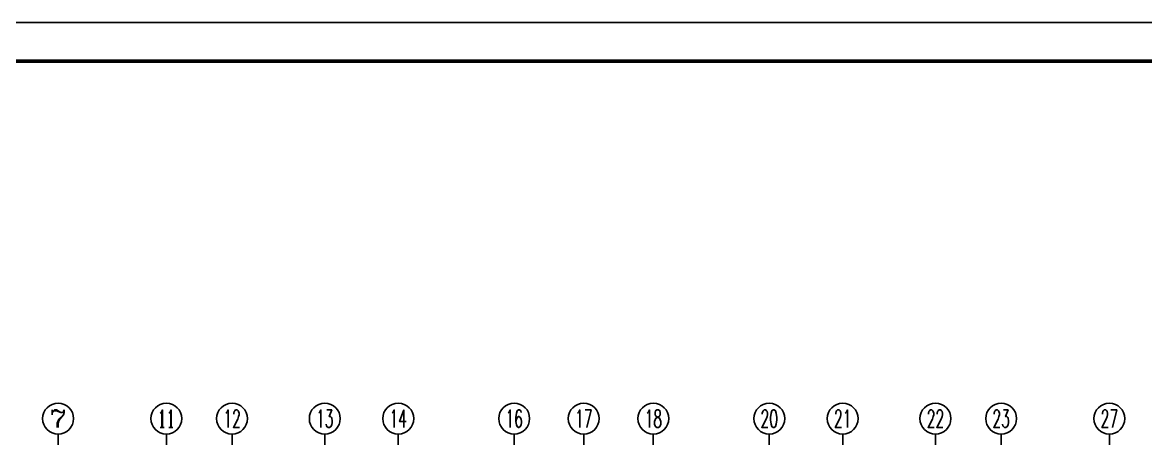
# Model space of a CAD drawing. Extents: x 27938 to 1042331, y -235042 to 1535213.
# Drawn here: x 692294 to 721352, y 459467 to 470232 of the extents above; entities that cross this region are included whole.
import ezdxf
from ezdxf.enums import TextEntityAlignment as Align

# ---------------------------------------------------------------- set-up
doc = ezdxf.new("R2010")
doc.units = 0
doc.header["$LTSCALE"] = 1000
doc.header["$MEASUREMENT"] = 0
for name, color, linetype in [('AXIS', 3, 'Continuous'), ('AXIS_TEXT', 4, 'Continuous'), ('图框', 140, 'Continuous')]:
    doc.layers.add(name, color=color, linetype=linetype)
doc.layers.add('yichutu', color=7, linetype='Continuous', true_color=0xffffff, plot=False)
doc.styles.add('_TCH_AXIS', font='COMPLEX', dxfattribs={"bigfont": 'GBCBIG'})
doc.styles.add('COMPLEX', font='COMPLEX')

# ---------------------------------------------------------------- blocks, each defined once
blk = doc.blocks.new('TK')
at = {"layer": '图框'}
blk.add_lwpolyline([(465375, 548714), (549475, 548714), (549475, 489314), (465375, 489314)], close=True, dxfattribs=at)
blk.add_lwpolyline([(465375, 548714), (549475, 548714), (549475, 489314), (465375, 489314)], close=True, dxfattribs=at)
at = {"layer": '图框', "const_width": 100}
blk.add_lwpolyline([(548475, 490314), (548475, 547714), (467875, 547714), (467875, 490314)], close=True, dxfattribs=at)
blk = doc.blocks.new('yct-841-594-84100-59399.9999999999-100-1000.0')
at = {"layer": 'yichutu', "color": 7, "true_color": 0xffffff}
blk.add_lwpolyline([(0, 0), (0, 59400), (84100, 59400), (84100, 0)], close=True, dxfattribs=at)
blk = doc.blocks.new('_AXISO')
blk.add_circle((0, 0), 0.5)
at = {"layer": 'AXIS_TEXT', "style": 'COMPLEX', "width": 1.041667}
blk.add_attdef('A', text='', height=0.56, dxfattribs=at).set_placement((-0.25, -0.28), (0.25, -0.28), align=Align.FIT)

msp = doc.modelspace()

# ---------------------------------------------------------------- linework, layer by layer
at = {"layer": 'AXIS'}
for p, q in [((693216.6, 455582.1), (693216.6, 459582.1)), ((696016.6, 455582.1), (696016.6, 459582.1)), ((697716.6, 455582.1), (697716.6, 459582.1)), ((700116.6, 455582.1), (700116.6, 459582.1)), ((702016.6, 455582.1), (702016.6, 459582.1)), ((705016.6, 455582.1), (705016.6, 459582.1)), ((706816.6, 455582.1), (706816.6, 459582.1)), ((708616.6, 455582.1), (708616.6, 459582.1)), ((711616.6, 455582.1), (711616.6, 459582.1)), ((713516.6, 455582.1), (713516.6, 459582.1)), ((715916.6, 455582.1), (715916.6, 459582.1)), ((717616.6, 455582.1), (717616.6, 459582.1)), ((720416.6, 455582.1), (720416.6, 459582.1))]:
    msp.add_line(p, q, dxfattribs=at)

# ---------------------------------------------------------------- block references
msp.add_blockref('TK', (202139.1, -78481.8))
ref = msp.add_blockref('_AXISO', (693216.6, 459982.1), dxfattribs=dict(at, xscale=800, yscale=800, zscale=800))
ref.add_attrib('A', '7', dxfattribs={"layer": 'AXIS_TEXT', "height": 452.5, "style": '_TCH_AXIS', "width": 1.5}).set_placement((692990.3, 459755.8), (693442.9, 459755.8), align=Align.FIT)
ref = msp.add_blockref('_AXISO', (696016.6, 459982.1), dxfattribs=dict(at, xscale=800, yscale=800, zscale=800))
ref.add_attrib('A', '11', dxfattribs={"layer": 'AXIS_TEXT', "height": 452.55, "style": '_TCH_AXIS', "width": 0.875}).set_placement((695790.3, 459755.8), (696242.9, 459755.8), align=Align.FIT)
ref = msp.add_blockref('_AXISO', (697716.6, 459982.1), dxfattribs=dict(at, xscale=800, yscale=800, zscale=800))
ref.add_attrib('A', '12', dxfattribs={"layer": 'AXIS_TEXT', "height": 452.55, "style": '_TCH_AXIS', "width": 0.724138}).set_placement((697490.3, 459755.8), (697942.9, 459755.8), align=Align.FIT)
ref = msp.add_blockref('_AXISO', (700116.6, 459982.1), dxfattribs=dict(at, xscale=800, yscale=800, zscale=800))
ref.add_attrib('A', '13', dxfattribs={"layer": 'AXIS_TEXT', "height": 452.55, "style": '_TCH_AXIS', "width": 0.724138}).set_placement((699890.3, 459755.8), (700342.9, 459755.8), align=Align.FIT)
ref = msp.add_blockref('_AXISO', (702016.6, 459982.1), dxfattribs=dict(at, xscale=800, yscale=800, zscale=800))
ref.add_attrib('A', '14', dxfattribs={"layer": 'AXIS_TEXT', "height": 452.55, "style": '_TCH_AXIS', "width": 0.677419}).set_placement((701790.3, 459755.8), (702242.9, 459755.8), align=Align.FIT)
ref = msp.add_blockref('_AXISO', (705016.6, 459982.1), dxfattribs=dict(at, xscale=800, yscale=800, zscale=800))
ref.add_attrib('A', '16', dxfattribs={"layer": 'AXIS_TEXT', "height": 452.55, "style": '_TCH_AXIS', "width": 0.724138}).set_placement((704790.3, 459755.8), (705242.9, 459755.8), align=Align.FIT)
ref = msp.add_blockref('_AXISO', (706816.6, 459982.1), dxfattribs=dict(at, xscale=800, yscale=800, zscale=800))
ref.add_attrib('A', '17', dxfattribs={"layer": 'AXIS_TEXT', "height": 452.55, "style": '_TCH_AXIS', "width": 0.724138}).set_placement((706590.3, 459755.8), (707042.9, 459755.8), align=Align.FIT)
ref = msp.add_blockref('_AXISO', (708616.6, 459982.1), dxfattribs=dict(at, xscale=800, yscale=800, zscale=800))
ref.add_attrib('A', '18', dxfattribs={"layer": 'AXIS_TEXT', "height": 452.55, "style": '_TCH_AXIS', "width": 0.724138}).set_placement((708390.3, 459755.8), (708842.9, 459755.8), align=Align.FIT)
ref = msp.add_blockref('_AXISO', (711616.6, 459982.1), dxfattribs=dict(at, xscale=800, yscale=800, zscale=800))
ref.add_attrib('A', '20', dxfattribs={"layer": 'AXIS_TEXT', "height": 452.55, "style": '_TCH_AXIS', "width": 0.617647}).set_placement((711390.3, 459755.8), (711842.9, 459755.8), align=Align.FIT)
ref = msp.add_blockref('_AXISO', (713516.6, 459982.1), dxfattribs=dict(at, xscale=800, yscale=800, zscale=800))
ref.add_attrib('A', '21', dxfattribs={"layer": 'AXIS_TEXT', "height": 452.55, "style": '_TCH_AXIS', "width": 0.724138}).set_placement((713290.3, 459755.8), (713742.9, 459755.8), align=Align.FIT)
ref = msp.add_blockref('_AXISO', (715916.6, 459982.1), dxfattribs=dict(at, xscale=800, yscale=800, zscale=800))
ref.add_attrib('A', '22', dxfattribs={"layer": 'AXIS_TEXT', "height": 452.55, "style": '_TCH_AXIS', "width": 0.617647}).set_placement((715690.3, 459755.8), (716142.9, 459755.8), align=Align.FIT)
ref = msp.add_blockref('_AXISO', (717616.6, 459982.1), dxfattribs=dict(at, xscale=800, yscale=800, zscale=800))
ref.add_attrib('A', '23', dxfattribs={"layer": 'AXIS_TEXT', "height": 452.55, "style": '_TCH_AXIS', "width": 0.617647}).set_placement((717390.3, 459755.8), (717842.9, 459755.8), align=Align.FIT)
ref = msp.add_blockref('_AXISO', (720416.6, 459982.1), dxfattribs=dict(at, xscale=800, yscale=800, zscale=800))
ref.add_attrib('A', '27', dxfattribs={"layer": 'AXIS_TEXT', "height": 452.55, "style": '_TCH_AXIS', "width": 0.617647}).set_placement((720190.3, 459755.8), (720642.9, 459755.8), align=Align.FIT)
at = {"layer": 'yichutu'}
msp.add_blockref('yct-841-594-84100-59399.9999999999-100-1000.0', (667514.1, 410831.9), dxfattribs=at)

doc.saveas('drawing.dxf')
